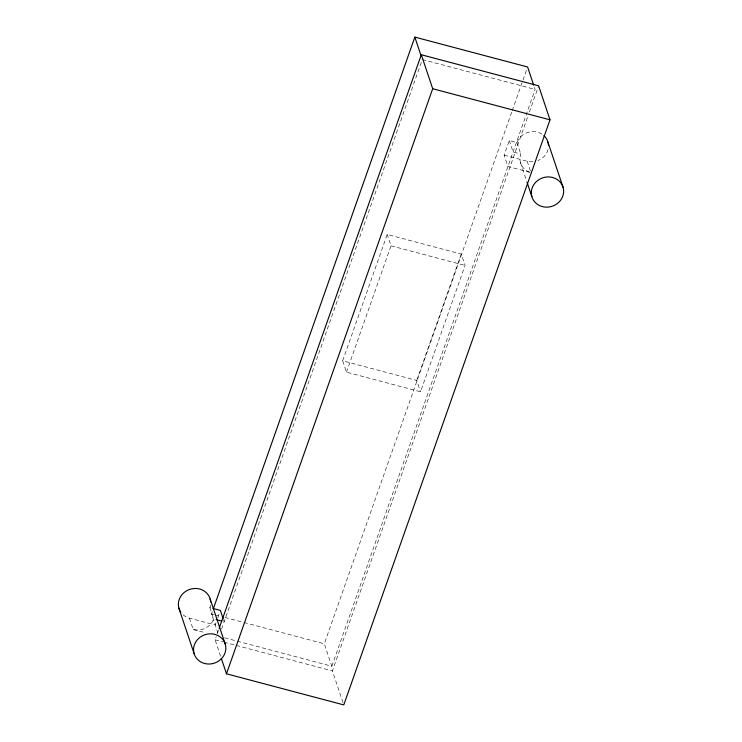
<?xml version="1.0" encoding="UTF-8"?>
<svg xmlns="http://www.w3.org/2000/svg" width="742" height="742" viewBox="0 0 742 742"><rect width="100%" height="100%" fill="white"/><g stroke="black" fill="none" stroke-linecap="round" stroke-linejoin="round"><path stroke-width="0.56" stroke-dasharray="3.71 2.78" d="M218 633.241L211.526 613.903L212.295 611.723M215.968 622.9L215.236 624.977L189.386 618.123A16.296 14.979 -18.5 0 1 182.912 614.636M217.796 617.696L219.632 612.502M220.606 656.262L215.106 639.817L216.2 636.71M217.295 633.603L218.76 629.439M221.598 629.058L421.948 60.621M342.674 360.798L387.213 234.444L461.264 254.07L465.067 265.432L420.528 391.785L346.477 372.159L342.674 360.798L416.735 380.433L420.528 391.785M346.477 372.159L391.015 245.806L387.213 234.444M416.735 380.433L461.264 254.07M224.622 637.814L331.813 666.233L324.31 643.796L511.822 111.782M512.203 110.688L526.839 69.182M529.881 172.311L507.945 166.505L504.143 155.143L509.281 140.59L516.979 142.631A16.296 14.979 -18.5 0 1 542.727 134.654M331.813 666.233L535.112 89.43L534.045 86.22M343.045 702.711L332.407 670.907L527.84 116.429M529.38 112.061L538.627 85.831M422.337 59.527L535.112 89.43M529.621 172.181A16.296 14.979 -18.5 0 1 520.782 153.984L513.074 151.943L509.281 140.59M504.143 155.143L527.182 161.246A16.296 14.979 -18.5 0 0 533.183 161.719M391.015 245.806L465.067 265.432M210.524 604.916A16.296 14.979 -18.5 0 1 209.847 607.633L211.952 608.19M211.526 613.903L213.761 614.497M214.883 614.793L220.457 616.268M224.928 617.455L242.792 622.195M243.914 622.492L324.31 643.796M189.386 618.123L193.189 629.485A16.296 14.979 -18.5 0 0 213.65 618.986L215.662 619.524M193.189 629.485L205.432 632.731M215.106 639.817L222.925 641.886M224.038 642.182L235.214 645.141M236.327 645.438L332.407 670.907M527.182 161.246L530.632 171.578M516.979 142.631L520.782 153.984M520.476 162.619L526.709 181.252M223.472 619.709L224.167 621.777M209.847 607.633L213.65 618.986M548.041 149.43A16.296 14.979 -18.5 0 1 537.987 160.56"/><path stroke-width="1.11" d="M213.455 608.44L414.834 37.1L527.608 66.993L533.683 85.154M219.131 628.4L421.317 54.741L538.627 85.831L549.998 119.824L343.787 704.9L226.477 673.801L221.339 658.451M226.477 673.801L432.697 88.725L421.317 54.741M432.697 88.725L549.998 119.824M213 608.468L220.365 610.416L223.129 618.68M216.664 619.793L221.691 621.119M547.948 142.13L563.122 187.476A16.296 14.979 -18.5 0 1 543.209 206.805A16.296 14.979 -18.5 0 1 536.123 181.846A16.296 14.979 -18.5 0 1 563.122 187.476M527.08 182.356L531.847 196.602M414.834 37.1L421.261 56.327M210.153 598.998L225.327 644.353A16.296 14.979 -18.5 0 1 205.413 663.673A16.296 14.979 -18.5 0 1 198.327 638.723A16.296 14.979 -18.5 0 1 225.327 644.353M178.878 608.134L194.052 653.479M180.872 612.308A16.296 14.979 -18.5 0 1 189.581 589.426A16.296 14.979 -18.5 0 1 210.654 601.985M543.914 135.628A16.296 14.979 -18.5 0 1 548.449 145.117"/></g></svg>
